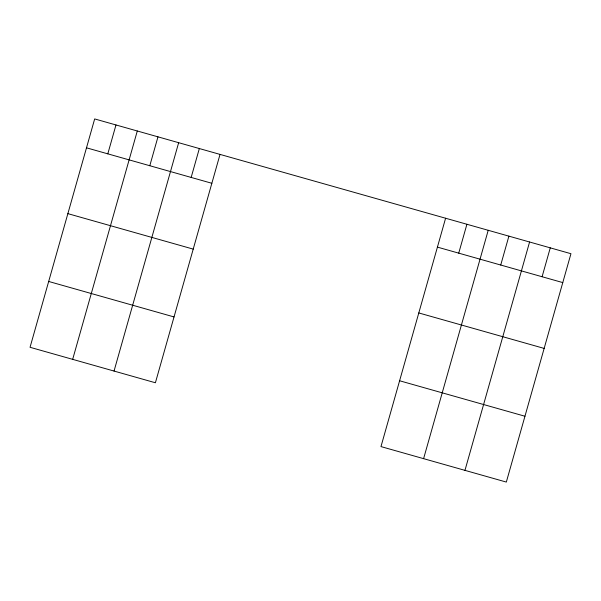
<?xml version="1.0" encoding="UTF-8"?>
<svg xmlns="http://www.w3.org/2000/svg" width="601" height="601" viewBox="0 0 601 601"><rect width="100%" height="100%" fill="white"/><g stroke="black" fill="none" stroke-linecap="round" stroke-linejoin="round"><path stroke-width="0.9" d="M107.804 153.841L115.978 124.963M72.668 359.353L137.291 130.995M149.799 165.726L157.973 136.848M114.04 371.057L178.655 142.7M191.163 177.43L199.337 148.552M220.026 154.404L155.404 382.762L30.05 347.295L94.673 118.93L570.95 253.705L506.327 482.07L380.974 446.596L445.596 218.238M458.736 253.149L466.909 224.263M423.6 458.653L488.215 230.296M500.731 265.033L508.897 236.148M464.964 470.358L529.586 242M542.094 276.738L550.268 247.852M86.499 147.816L211.852 183.282M437.423 247.116L562.776 282.59M67.868 213.64L193.221 249.115M418.799 312.948L544.153 348.415M48.681 281.463L174.035 316.937M399.605 380.764L524.958 416.238"/></g></svg>
